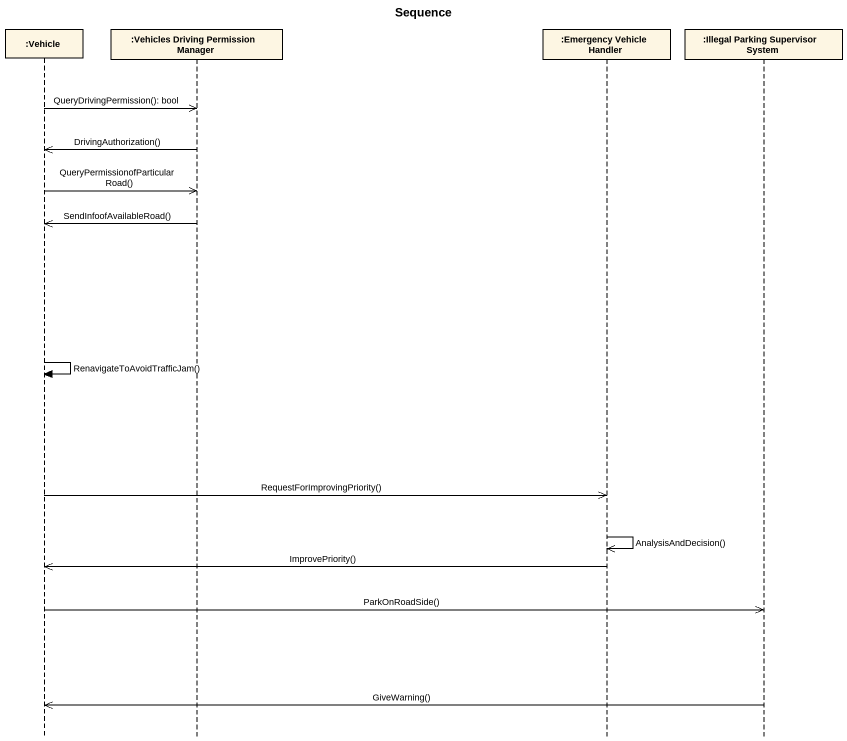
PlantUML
@startuml
title Sequence
hide footbox
participant ":Vehicle" as Vehicle
participant ":Vehicles Driving Permission Manager" as Vehicles_Driving_Permission
participant ":Emergency Vehicle Handler" as Emergency_Vehicle_Handler
participant ":Illegal Parking Supervisor System" as Illegal_Parking_Supervisor

Vehicle ->> Vehicles_Driving_Permission : QueryDrivingPermission(): bool
Vehicles_Driving_Permission ->> Vehicle : DrivingAuthorization()
Vehicle ->> Vehicles_Driving_Permission : QueryPermissionofParticularRoad()
Vehicles_Driving_Permission ->> Vehicle : SendInfoofAvailableRoad()
Vehicle -> Vehicle : RenavigateToAvoidTrafficJam()
Vehicle ->> Emergency_Vehicle_Handler : RequestForImprovingPriority()
Emergency_Vehicle_Handler ->> Emergency_Vehicle_Handler : AnalysisAndDecision()
Emergency_Vehicle_Handler ->> Vehicle : ImprovePriority()
Vehicle ->> Illegal_Parking_Supervisor : ParkOnRoadSide()
Illegal_Parking_Supervisor ->> Vehicle : GiveWarning()
@enduml
